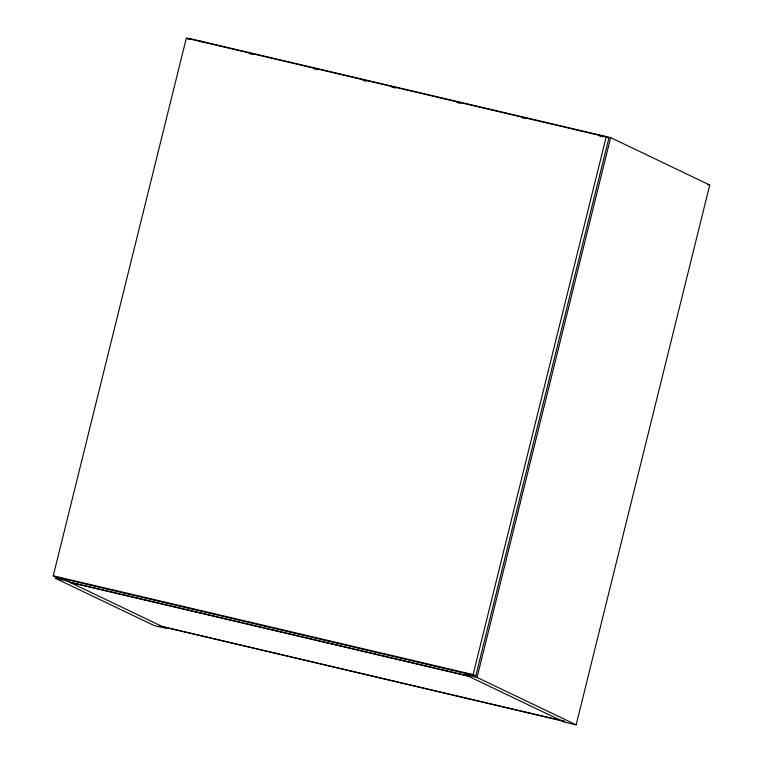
<?xml version="1.0" encoding="UTF-8"?>
<svg xmlns="http://www.w3.org/2000/svg" width="763" height="763" viewBox="0 0 763 763"><rect width="100%" height="100%" fill="white"/><g stroke="black" fill="none" stroke-linecap="round" stroke-linejoin="round"><path stroke-width="1.14" d="M53.257 575.807L186.315 38.15L606.175 136.93L608.855 138.208L475.797 675.865L55.928 577.095L53.257 575.807L473.117 674.587L475.797 675.865M190.798 39.352L188.671 38.331L610.648 137.598L709.743 185.028L576.151 724.85L564.2 722.036L465.096 674.606L465.668 672.298M473.117 674.587L606.175 136.93M576.151 724.85L477.056 677.42L610.648 137.598M249.301 53.62L252.772 54.44M314.251 68.899L317.732 69.719M362.959 80.363L366.44 81.174M391.963 87.182L395.444 88.003M456.913 102.461L460.394 103.282M521.863 117.74L525.345 118.561M599.575 136.024L603.056 136.844M707.578 184.522L709.743 185.028M465.096 674.606L477.056 677.42M69.395 582.093L467.461 675.741M70.177 582.465L468.244 676.113M598.688 134.784L601.912 136.329M200.621 41.145L202.767 42.165M186.315 38.15L188.986 39.428M67.03 580.958L55.079 578.144L154.174 625.574L166.134 628.388L67.03 580.958M563.743 721.054L159.353 625.918L564.687 721.502L563.743 721.054"/></g></svg>
